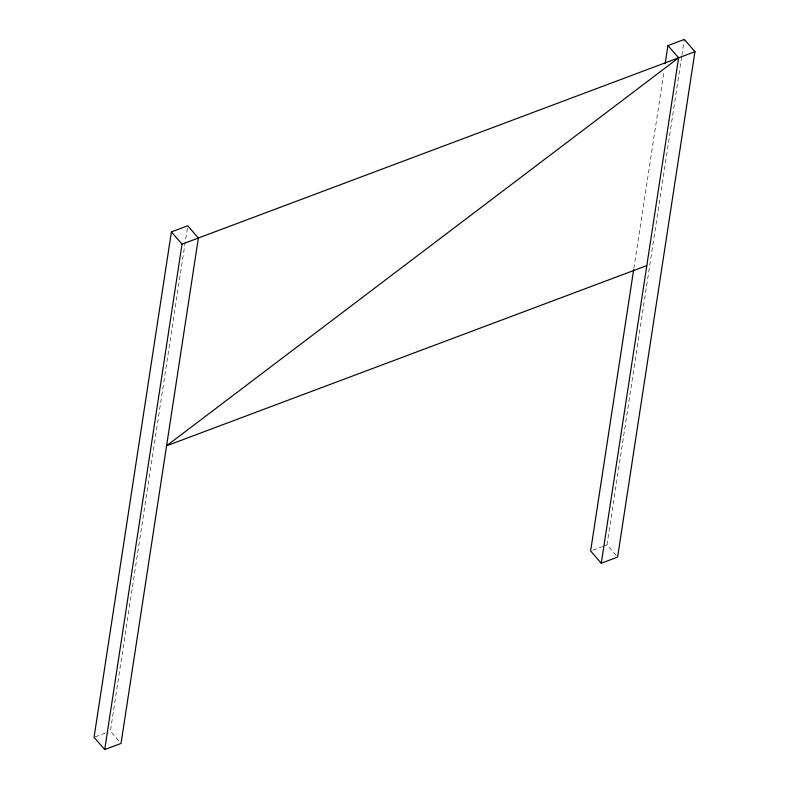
<?xml version="1.0" encoding="UTF-8"?>
<svg xmlns="http://www.w3.org/2000/svg" width="789" height="789" viewBox="0 0 789 789"><rect width="100%" height="100%" fill="white"/><g stroke="black" fill="none" stroke-linecap="round" stroke-linejoin="round"><path stroke-width="0.59" stroke-dasharray="3.94 2.96" d="M187.358 228.218L110.391 731.176L119.514 741.67M633.863 268.438L664.052 71.158M616.081 555.338L606.968 544.844L681.696 56.502M681.874 55.279L684.3 39.45M95.153 736.896L108.221 731.995M592.805 550.16L602.609 546.481M603.693 546.067L606.968 544.844"/><path stroke-width="1.18" d="M171.4 231.907L94.059 737.301L104.7 749.55L121.033 743.425L198.374 238.031L187.733 225.782L171.4 231.907L182.032 244.156L104.7 749.55M633.675 269.66L590.626 550.969L601.267 563.218L617.6 557.093L694.941 51.699L684.3 39.45L667.967 45.575L665.166 63.85M601.267 563.218L678.609 57.824L667.967 45.575M678.609 57.824L166.578 445.805L646.812 265.597M182.032 244.156L694.941 51.699"/></g></svg>
